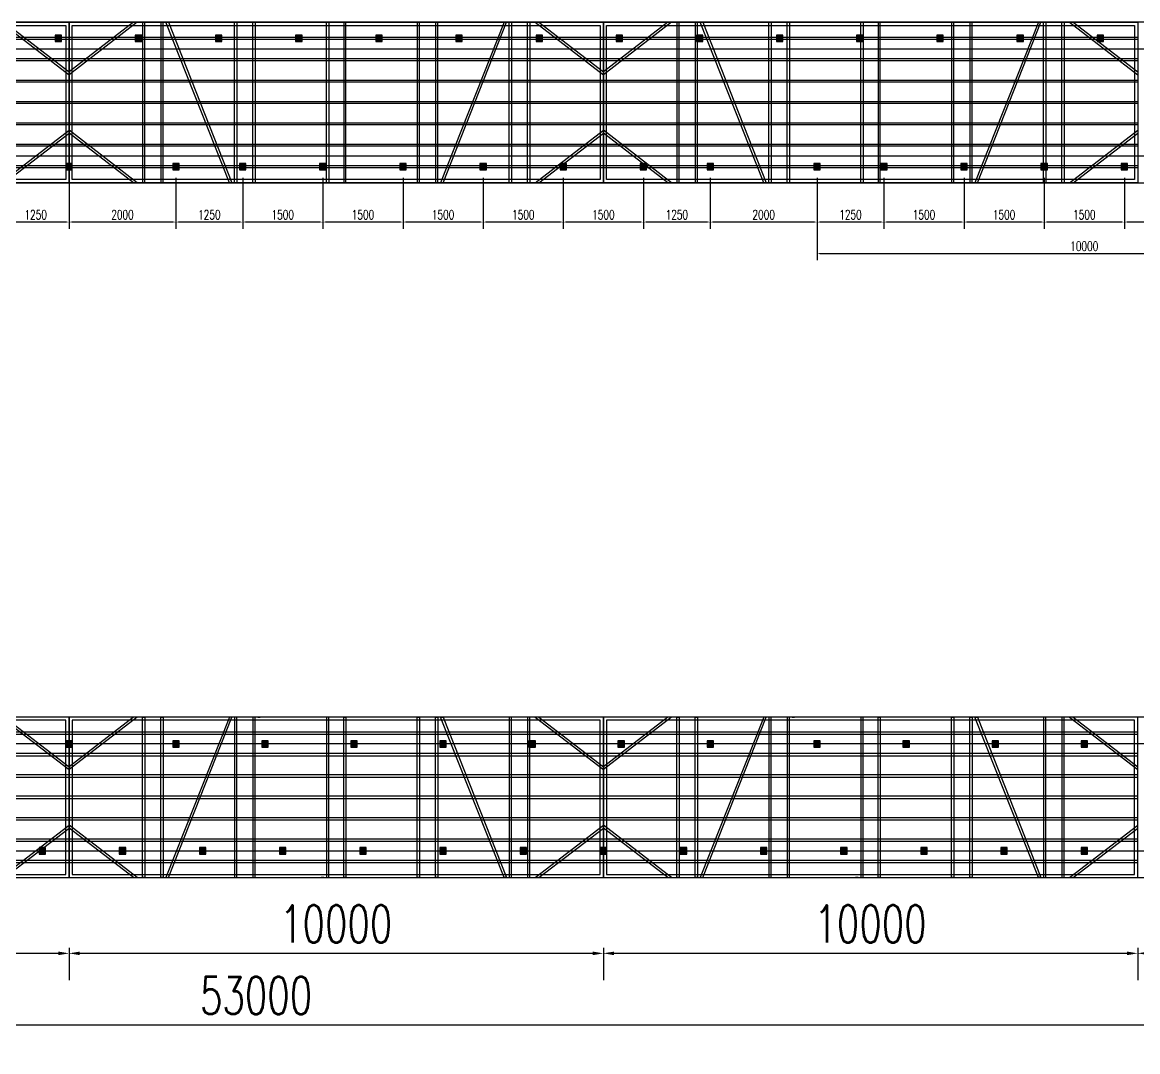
# Model space of a CAD drawing. Header units: millimetres. Extents: x -1546798 to -962116, y 1297493 to 1531173.
# Drawn here: x -1428401 to -1407526, y 1326969 to 1346227 of the extents above; entities that cross this region are included whole.
import ezdxf

# ---------------------------------------------------------------- set-up
doc = ezdxf.new("R2010")
doc.units = ezdxf.units.MM
doc.header["$LTSCALE"] = 10
doc.layers.get('0').update_dxf_attribs({"linetype": 'CONTINUOUS'})
doc.layers.get('DEFPOINTS').update_dxf_attribs({"linetype": 'CONTINUOUS'})
for name, color, linetype in [('W-STEEL_FRAME钢架', 3, 'CONTINUOUS'), ('W-STEEL_KEEL钢龙骨', 5, 'CONTINUOUS'), ('W-WOOD_FLOOR木地板', 30, 'CONTINUOUS')]:
    doc.layers.add(name, color=color, linetype=linetype)
doc.styles.add('STANDARD_T3', font='simplex.shx', dxfattribs={"width": 0.7, "bigfont": 'gbcbig.shx'})
doc.dimstyles.new('W&&200', dxfattribs={"dimtxt": 700, "dimasz": 200, "dimexe": 500, "dimexo": 600, "dimgap": 200, "dimtad": 1, "dimdec": 0, "dimzin": 0, "dimdsep": 46, "dimtxsty": 'STANDARD_T3', "dimcen": 0.09, "dimclrd": 1, "dimclre": 1, "dimclrt": 7, "dimazin": 2, "dimtfac": 1, "dimtdec": 0, "dimtix": 1, "dimtmove": 2, "dimatfit": 3, "dimfxl": 100, "dimtolj": 1, "dimtzin": 0, "dimarcsym": 0})
doc.dimstyles.new('W&&50', dxfattribs={"dimtxt": 175, "dimasz": 50, "dimexe": 125, "dimexo": 150, "dimgap": 50, "dimtad": 1, "dimdec": 0, "dimzin": 0, "dimdsep": 46, "dimtxsty": 'STANDARD_T3', "dimcen": 0.09, "dimclrd": 1, "dimclre": 1, "dimclrt": 7, "dimazin": 2, "dimtfac": 1, "dimtdec": 0, "dimtix": 1, "dimtmove": 2, "dimatfit": 3, "dimfxl": 100, "dimtolj": 1, "dimtzin": 0, "dimarcsym": 0})

# ---------------------------------------------------------------- blocks, each defined once
blk = doc.blocks.new('gj')
at = {"layer": 'W-STEEL_FRAME钢架'}
for p, q in [((0, 3000), (10000, 3000)), ((0, 0), (0, 3000)), ((58, 2942), (9942, 2942)), ((58, 58), (58, 2942)), ((9942, 2942), (9942, 58)), ((10000, 3000), (10000, 0)), ((10000, 0), (0, 0)), ((9942, 58), (58, 58))]:
    blk.add_line(p, q, dxfattribs=at)
at = {"layer": 'W-STEEL_FRAME钢架', "color": 6}
for p, q in [((1277, 3000), (0, 2020)), ((1206, 3000), (0, 2074)), ((1420, 3000), (1377, 3000)), ((1377, 3000), (1377, 0)), ((1420, 0), (1420, 3000)), ((1763, 3000), (1720, 3000)), ((1720, 3000), (1720, 0)), ((1763, 0), (1763, 3000)), ((3001, 0), (1813, 3000)), ((1813, 3000), (1859, 3000)), ((1859, 3000), (3047, 0)), ((3097, 3000), (3140, 3000)), ((3097, 0), (3097, 3000)), ((3140, 3000), (3140, 0)), ((3440, 3000), (3483, 3000)), ((3440, 0), (3440, 3000)), ((3483, 3000), (3483, 0)), ((4767, 3000), (4721, 3000)), ((4817, 3000), (4860, 3000)), ((4817, 0), (4817, 3000)), ((4860, 3000), (4860, 0)), ((5183, 3000), (5140, 3000)), ((5140, 3000), (5140, 0)), ((5183, 0), (5183, 3000)), ((5233, 3000), (5279, 3000)), ((6560, 3000), (6517, 3000)), ((6517, 3000), (6517, 0)), ((6560, 0), (6560, 3000)), ((6903, 3000), (6860, 3000)), ((6860, 3000), (6860, 0)), ((6903, 0), (6903, 3000)), ((8141, 3000), (6953, 0)), ((6999, 0), (8187, 3000)), ((8187, 3000), (8141, 3000)), ((8237, 3000), (8280, 3000)), ((8237, 0), (8237, 3000)), ((8280, 3000), (8280, 0)), ((8580, 3000), (8623, 3000)), ((8580, 0), (8580, 3000)), ((8623, 3000), (8623, 0)), ((8723, 3000), (10000, 2020)), ((8794, 3000), (10000, 2074)), ((1277, 0), (0, 980)), ((1206, 0), (0, 926)), ((8723, 0), (10000, 980)), ((8794, 0), (10000, 926)), ((1377, 0), (1420, 0)), ((1720, 0), (1763, 0)), ((3047, 0), (3001, 0)), ((3140, 0), (3097, 0)), ((3483, 0), (3440, 0)), ((3533, 0), (3579, 0)), ((4860, 0), (4817, 0)), ((5140, 0), (5183, 0)), ((6467, 0), (6421, 0)), ((6517, 0), (6560, 0)), ((6860, 0), (6903, 0)), ((6953, 0), (6999, 0)), ((8280, 0), (8237, 0)), ((8623, 0), (8580, 0))]:
    blk.add_line(p, q, dxfattribs=at)
at = {"layer": 'W-STEEL_KEEL钢龙骨'}
for points in [[(0, 2720), (10000, 2720), (10000, 2680), (0, 2680)], [(0, 2320), (10000, 2320), (10000, 2280), (0, 2280)], [(0, 1920), (10000, 1920), (10000, 1880), (0, 1880)], [(0, 1520), (10000, 1520), (10000, 1480), (0, 1480)], [(0, 1120), (10000, 1120), (10000, 1080), (0, 1080)], [(0, 720), (10000, 720), (10000, 680), (0, 680)], [(0, 320), (10000, 320), (10000, 280), (0, 280)]]:
    blk.add_lwpolyline(points, close=True, dxfattribs=at)
blk = doc.blocks.new('*D209')
at = {"color": 1, "lineweight": -2, "transparency": 16777216}
for p, q in [((-1407526, 1328909), (-1407526, 1328309)), ((-1397526, 1328909), (-1397526, 1328309)), ((-1397726, 1328809), (-1407326, 1328809))]:
    blk.add_line(p, q, dxfattribs=at)
at = {"color": 1, "transparency": 16777216}
for points in [[(-1407326, 1328842), (-1407326, 1328775), (-1407526, 1328809)], [(-1397726, 1328842), (-1397726, 1328775), (-1397526, 1328809)]]:
    blk.add_solid(points, dxfattribs=at)
at = {"layer": 'DEFPOINTS', "color": 0, "transparency": 16777216}
for p in [(-1407526, 1330227), (-1397526, 1330227), (-1407526, 1328809)]:
    blk.add_point(p, dxfattribs=at)
at = {"color": 7, "transparency": 16777216, "insert": (-1402526, 1329359), "char_height": 700, "attachment_point": 5, "style": 'STANDARD_T3'}
blk.add_mtext('\\A1;10000', dxfattribs=at)
blk = doc.blocks.new('*D210')
at = {"color": 1, "lineweight": -2, "transparency": 16777216}
for p, q in [((-1417526, 1328909), (-1417526, 1328309)), ((-1407526, 1328909), (-1407526, 1328309)), ((-1407726, 1328809), (-1417326, 1328809))]:
    blk.add_line(p, q, dxfattribs=at)
at = {"color": 1, "transparency": 16777216}
for points in [[(-1417326, 1328842), (-1417326, 1328775), (-1417526, 1328809)], [(-1407726, 1328842), (-1407726, 1328775), (-1407526, 1328809)]]:
    blk.add_solid(points, dxfattribs=at)
at = {"layer": 'DEFPOINTS', "color": 0, "transparency": 16777216}
for p in [(-1417526, 1330227), (-1407526, 1330227), (-1417526, 1328809)]:
    blk.add_point(p, dxfattribs=at)
at = {"color": 7, "transparency": 16777216, "insert": (-1412526, 1329359), "char_height": 700, "attachment_point": 5, "style": 'STANDARD_T3'}
blk.add_mtext('\\A1;10000', dxfattribs=at)
blk = doc.blocks.new('*D211')
at = {"color": 1, "lineweight": -2, "transparency": 16777216}
for p, q in [((-1427526, 1328909), (-1427526, 1328309)), ((-1417526, 1328909), (-1417526, 1328309)), ((-1417726, 1328809), (-1427326, 1328809))]:
    blk.add_line(p, q, dxfattribs=at)
at = {"color": 1, "transparency": 16777216}
for points in [[(-1427326, 1328842), (-1427326, 1328775), (-1427526, 1328809)], [(-1417726, 1328842), (-1417726, 1328775), (-1417526, 1328809)]]:
    blk.add_solid(points, dxfattribs=at)
at = {"layer": 'DEFPOINTS', "color": 0, "transparency": 16777216}
for p in [(-1427526, 1330227), (-1417526, 1330227), (-1427526, 1328809)]:
    blk.add_point(p, dxfattribs=at)
at = {"color": 7, "transparency": 16777216, "insert": (-1422526, 1329359), "char_height": 700, "attachment_point": 5, "style": 'STANDARD_T3'}
blk.add_mtext('\\A1;10000', dxfattribs=at)
blk = doc.blocks.new('*D212')
at = {"color": 1, "lineweight": -2, "transparency": 16777216}
for p, q in [((-1437526, 1328909), (-1437526, 1328309)), ((-1427526, 1328909), (-1427526, 1328309)), ((-1427726, 1328809), (-1437326, 1328809))]:
    blk.add_line(p, q, dxfattribs=at)
at = {"color": 1, "transparency": 16777216}
for points in [[(-1437326, 1328842), (-1437326, 1328775), (-1437526, 1328809)], [(-1427726, 1328842), (-1427726, 1328775), (-1427526, 1328809)]]:
    blk.add_solid(points, dxfattribs=at)
at = {"layer": 'DEFPOINTS', "color": 0, "transparency": 16777216}
for p in [(-1437526, 1330227), (-1427526, 1330227), (-1437526, 1328809)]:
    blk.add_point(p, dxfattribs=at)
at = {"color": 7, "transparency": 16777216, "insert": (-1432526, 1329359), "char_height": 700, "attachment_point": 5, "style": 'STANDARD_T3'}
blk.add_mtext('\\A1;10000', dxfattribs=at)
blk = doc.blocks.new('*D224')
at = {"color": 1, "lineweight": -2, "transparency": 16777216}
for p, q in [((-1450526, 1327569), (-1450526, 1326969)), ((-1450326, 1327469), (-1397726, 1327469)), ((-1397526, 1327569), (-1397526, 1326969))]:
    blk.add_line(p, q, dxfattribs=at)
at = {"color": 1, "transparency": 16777216}
for points in [[(-1450326, 1327503), (-1450326, 1327436), (-1450526, 1327469)], [(-1397726, 1327503), (-1397726, 1327436), (-1397526, 1327469)]]:
    blk.add_solid(points, dxfattribs=at)
at = {"layer": 'DEFPOINTS', "color": 0, "transparency": 16777216}
for p in [(-1450526, 1328309), (-1397526, 1328309), (-1397526, 1327469)]:
    blk.add_point(p, dxfattribs=at)
at = {"color": 7, "transparency": 16777216, "insert": (-1424026, 1328019), "char_height": 700, "attachment_point": 5, "style": 'STANDARD_T3'}
blk.add_mtext('\\A1;53000', dxfattribs=at)
blk = doc.blocks.new('2')
h = blk.add_hatch(color=6)
h.dxf.hatch_style = 1
h.paths.add_polyline_path([(-10, -10), (110, -10), (110, 110), (-10, 110)])
blk.add_lwpolyline([(-10, -10), (110, -10), (110, 110), (-10, 110)], close=True)
blk = doc.blocks.new('*U848')
at = {"layer": 'W-WOOD_FLOOR木地板', "color": 6}
blk.add_blockref('2', (-50, -50), dxfattribs=at)
blk = doc.blocks.new('*U849')
at = {"layer": 'W-STEEL_FRAME钢架', "color": 0, "linetype": 'ByBlock', "lineweight": -2, "transparency": 16777216}
for p in [(21000, 0), (22500, 0), (24000, 0), (25500, 0), (27000, 0), (28500, 0), (30000, 0), (31500, 0), (33000, 0), (34500, 0), (36000, 0), (37500, 0), (39000, 0), (40500, 0)]:
    blk.add_blockref('*U848', p, dxfattribs=at)
blk = doc.blocks.new('*D885')
at = {"layer": 'DEFPOINTS', "color": 0, "transparency": 16777216}
for p in [(-1413526, 1342966), (-1403526, 1342966), (-1403526, 1341900)]:
    blk.add_point(p, dxfattribs=at)
at = {"layer": 'W-STEEL_FRAME钢架', "color": 1, "lineweight": -2, "transparency": 16777216}
for p, q in [((-1413526, 1342816), (-1413526, 1341775)), ((-1403526, 1342816), (-1403526, 1341775)), ((-1413476, 1341900), (-1403576, 1341900))]:
    blk.add_line(p, q, dxfattribs=at)
at = {"layer": 'W-STEEL_FRAME钢架', "color": 1, "transparency": 16777216}
for points in [[(-1413476, 1341909), (-1413476, 1341892), (-1413526, 1341900)], [(-1403576, 1341909), (-1403576, 1341892), (-1403526, 1341900)]]:
    blk.add_solid(points, dxfattribs=at)
at = {"layer": 'W-STEEL_FRAME钢架', "color": 7, "transparency": 16777216, "insert": (-1408526, 1342038), "char_height": 175, "attachment_point": 5, "style": 'STANDARD_T3'}
blk.add_mtext('\\A1;10000', dxfattribs=at)
blk = doc.blocks.new('*D890')
at = {"layer": 'DEFPOINTS', "color": 0, "transparency": 16777216}
for p in [(-1407776, 1343467), (-1406276, 1343467), (-1407776, 1342490)]:
    blk.add_point(p, dxfattribs=at)
at = {"layer": 'W-STEEL_FRAME钢架', "color": 1, "lineweight": -2, "transparency": 16777216}
for p, q in [((-1407776, 1343317), (-1407776, 1342365)), ((-1406276, 1343317), (-1406276, 1342365)), ((-1406326, 1342490), (-1407726, 1342490))]:
    blk.add_line(p, q, dxfattribs=at)
at = {"layer": 'W-STEEL_FRAME钢架', "color": 1, "transparency": 16777216}
for points in [[(-1407726, 1342498), (-1407726, 1342482), (-1407776, 1342490)], [(-1406326, 1342498), (-1406326, 1342482), (-1406276, 1342490)]]:
    blk.add_solid(points, dxfattribs=at)
at = {"layer": 'W-STEEL_FRAME钢架', "color": 7, "transparency": 16777216, "insert": (-1407026, 1342628), "char_height": 175, "attachment_point": 5, "style": 'STANDARD_T3'}
blk.add_mtext('\\A1;1500', dxfattribs=at)
blk = doc.blocks.new('*D891')
at = {"layer": 'DEFPOINTS', "color": 0, "transparency": 16777216}
for p in [(-1409276, 1343467), (-1407776, 1343467), (-1409276, 1342490)]:
    blk.add_point(p, dxfattribs=at)
at = {"layer": 'W-STEEL_FRAME钢架', "color": 1, "lineweight": -2, "transparency": 16777216}
for p, q in [((-1409276, 1343317), (-1409276, 1342365)), ((-1407776, 1343317), (-1407776, 1342365)), ((-1407826, 1342490), (-1409226, 1342490))]:
    blk.add_line(p, q, dxfattribs=at)
at = {"layer": 'W-STEEL_FRAME钢架', "color": 1, "transparency": 16777216}
for points in [[(-1409226, 1342498), (-1409226, 1342482), (-1409276, 1342490)], [(-1407826, 1342498), (-1407826, 1342482), (-1407776, 1342490)]]:
    blk.add_solid(points, dxfattribs=at)
at = {"layer": 'W-STEEL_FRAME钢架', "color": 7, "transparency": 16777216, "insert": (-1408526, 1342628), "char_height": 175, "attachment_point": 5, "style": 'STANDARD_T3'}
blk.add_mtext('\\A1;1500', dxfattribs=at)
blk = doc.blocks.new('*D892')
at = {"layer": 'DEFPOINTS', "color": 0, "transparency": 16777216}
for p in [(-1410776, 1343467), (-1409276, 1343467), (-1410776, 1342490)]:
    blk.add_point(p, dxfattribs=at)
at = {"layer": 'W-STEEL_FRAME钢架', "color": 1, "lineweight": -2, "transparency": 16777216}
for p, q in [((-1410776, 1343317), (-1410776, 1342365)), ((-1409276, 1343317), (-1409276, 1342365)), ((-1409326, 1342490), (-1410726, 1342490))]:
    blk.add_line(p, q, dxfattribs=at)
at = {"layer": 'W-STEEL_FRAME钢架', "color": 1, "transparency": 16777216}
for points in [[(-1410726, 1342498), (-1410726, 1342482), (-1410776, 1342490)], [(-1409326, 1342498), (-1409326, 1342482), (-1409276, 1342490)]]:
    blk.add_solid(points, dxfattribs=at)
at = {"layer": 'W-STEEL_FRAME钢架', "color": 7, "transparency": 16777216, "insert": (-1410026, 1342628), "char_height": 175, "attachment_point": 5, "style": 'STANDARD_T3'}
blk.add_mtext('\\A1;1500', dxfattribs=at)
blk = doc.blocks.new('*D893')
at = {"layer": 'DEFPOINTS', "color": 0, "transparency": 16777216}
for p in [(-1412276, 1343467), (-1410776, 1343467), (-1412276, 1342490)]:
    blk.add_point(p, dxfattribs=at)
at = {"layer": 'W-STEEL_FRAME钢架', "color": 1, "lineweight": -2, "transparency": 16777216}
for p, q in [((-1412276, 1343317), (-1412276, 1342365)), ((-1410776, 1343317), (-1410776, 1342365)), ((-1410826, 1342490), (-1412226, 1342490))]:
    blk.add_line(p, q, dxfattribs=at)
at = {"layer": 'W-STEEL_FRAME钢架', "color": 1, "transparency": 16777216}
for points in [[(-1412226, 1342498), (-1412226, 1342482), (-1412276, 1342490)], [(-1410826, 1342498), (-1410826, 1342482), (-1410776, 1342490)]]:
    blk.add_solid(points, dxfattribs=at)
at = {"layer": 'W-STEEL_FRAME钢架', "color": 7, "transparency": 16777216, "insert": (-1411526, 1342628), "char_height": 175, "attachment_point": 5, "style": 'STANDARD_T3'}
blk.add_mtext('\\A1;1500', dxfattribs=at)
blk = doc.blocks.new('*D894')
at = {"layer": 'DEFPOINTS', "color": 0, "transparency": 16777216}
for p in [(-1413526, 1343467), (-1412276, 1343467), (-1413526, 1342490)]:
    blk.add_point(p, dxfattribs=at)
at = {"layer": 'W-STEEL_FRAME钢架', "color": 1, "lineweight": -2, "transparency": 16777216}
for p, q in [((-1413526, 1343317), (-1413526, 1342365)), ((-1412276, 1343317), (-1412276, 1342365)), ((-1412326, 1342490), (-1413476, 1342490))]:
    blk.add_line(p, q, dxfattribs=at)
at = {"layer": 'W-STEEL_FRAME钢架', "color": 1, "transparency": 16777216}
for points in [[(-1413476, 1342498), (-1413476, 1342482), (-1413526, 1342490)], [(-1412326, 1342498), (-1412326, 1342482), (-1412276, 1342490)]]:
    blk.add_solid(points, dxfattribs=at)
at = {"layer": 'W-STEEL_FRAME钢架', "color": 7, "transparency": 16777216, "insert": (-1412901, 1342628), "char_height": 175, "attachment_point": 5, "style": 'STANDARD_T3'}
blk.add_mtext('\\A1;1250', dxfattribs=at)
blk = doc.blocks.new('*D895')
at = {"layer": 'DEFPOINTS', "color": 0, "transparency": 16777216}
for p in [(-1415526, 1343467), (-1413526, 1343467), (-1415526, 1342490)]:
    blk.add_point(p, dxfattribs=at)
at = {"layer": 'W-STEEL_FRAME钢架', "color": 1, "lineweight": -2, "transparency": 16777216}
for p, q in [((-1415526, 1343317), (-1415526, 1342365)), ((-1413526, 1343317), (-1413526, 1342365)), ((-1413576, 1342490), (-1415476, 1342490))]:
    blk.add_line(p, q, dxfattribs=at)
at = {"layer": 'W-STEEL_FRAME钢架', "color": 1, "transparency": 16777216}
for points in [[(-1415476, 1342498), (-1415476, 1342482), (-1415526, 1342490)], [(-1413576, 1342498), (-1413576, 1342482), (-1413526, 1342490)]]:
    blk.add_solid(points, dxfattribs=at)
at = {"layer": 'W-STEEL_FRAME钢架', "color": 7, "transparency": 16777216, "insert": (-1414526, 1342628), "char_height": 175, "attachment_point": 5, "style": 'STANDARD_T3'}
blk.add_mtext('\\A1;2000', dxfattribs=at)
blk = doc.blocks.new('*D896')
at = {"layer": 'DEFPOINTS', "color": 0, "transparency": 16777216}
for p in [(-1416776, 1343467), (-1415526, 1343467), (-1416776, 1342490)]:
    blk.add_point(p, dxfattribs=at)
at = {"layer": 'W-STEEL_FRAME钢架', "color": 1, "lineweight": -2, "transparency": 16777216}
for p, q in [((-1416776, 1343317), (-1416776, 1342365)), ((-1415526, 1343317), (-1415526, 1342365)), ((-1415576, 1342490), (-1416726, 1342490))]:
    blk.add_line(p, q, dxfattribs=at)
at = {"layer": 'W-STEEL_FRAME钢架', "color": 1, "transparency": 16777216}
for points in [[(-1416726, 1342498), (-1416726, 1342482), (-1416776, 1342490)], [(-1415576, 1342498), (-1415576, 1342482), (-1415526, 1342490)]]:
    blk.add_solid(points, dxfattribs=at)
at = {"layer": 'W-STEEL_FRAME钢架', "color": 7, "transparency": 16777216, "insert": (-1416151, 1342628), "char_height": 175, "attachment_point": 5, "style": 'STANDARD_T3'}
blk.add_mtext('\\A1;1250', dxfattribs=at)
blk = doc.blocks.new('*D897')
at = {"layer": 'DEFPOINTS', "color": 0, "transparency": 16777216}
for p in [(-1418276, 1343467), (-1416776, 1343467), (-1418276, 1342490)]:
    blk.add_point(p, dxfattribs=at)
at = {"layer": 'W-STEEL_FRAME钢架', "color": 1, "lineweight": -2, "transparency": 16777216}
for p, q in [((-1418276, 1343317), (-1418276, 1342365)), ((-1416776, 1343317), (-1416776, 1342365)), ((-1416826, 1342490), (-1418226, 1342490))]:
    blk.add_line(p, q, dxfattribs=at)
at = {"layer": 'W-STEEL_FRAME钢架', "color": 1, "transparency": 16777216}
for points in [[(-1418226, 1342498), (-1418226, 1342482), (-1418276, 1342490)], [(-1416826, 1342498), (-1416826, 1342482), (-1416776, 1342490)]]:
    blk.add_solid(points, dxfattribs=at)
at = {"layer": 'W-STEEL_FRAME钢架', "color": 7, "transparency": 16777216, "insert": (-1417526, 1342628), "char_height": 175, "attachment_point": 5, "style": 'STANDARD_T3'}
blk.add_mtext('\\A1;1500', dxfattribs=at)
blk = doc.blocks.new('*D898')
at = {"layer": 'DEFPOINTS', "color": 0, "transparency": 16777216}
for p in [(-1419776, 1343467), (-1418276, 1343467), (-1419776, 1342490)]:
    blk.add_point(p, dxfattribs=at)
at = {"layer": 'W-STEEL_FRAME钢架', "color": 1, "lineweight": -2, "transparency": 16777216}
for p, q in [((-1419776, 1343317), (-1419776, 1342365)), ((-1418276, 1343317), (-1418276, 1342365)), ((-1418326, 1342490), (-1419726, 1342490))]:
    blk.add_line(p, q, dxfattribs=at)
at = {"layer": 'W-STEEL_FRAME钢架', "color": 1, "transparency": 16777216}
for points in [[(-1419726, 1342498), (-1419726, 1342482), (-1419776, 1342490)], [(-1418326, 1342498), (-1418326, 1342482), (-1418276, 1342490)]]:
    blk.add_solid(points, dxfattribs=at)
at = {"layer": 'W-STEEL_FRAME钢架', "color": 7, "transparency": 16777216, "insert": (-1419026, 1342628), "char_height": 175, "attachment_point": 5, "style": 'STANDARD_T3'}
blk.add_mtext('\\A1;1500', dxfattribs=at)
blk = doc.blocks.new('*D899')
at = {"layer": 'DEFPOINTS', "color": 0, "transparency": 16777216}
for p in [(-1421276, 1343467), (-1419776, 1343467), (-1421276, 1342490)]:
    blk.add_point(p, dxfattribs=at)
at = {"layer": 'W-STEEL_FRAME钢架', "color": 1, "lineweight": -2, "transparency": 16777216}
for p, q in [((-1421276, 1343317), (-1421276, 1342365)), ((-1419776, 1343317), (-1419776, 1342365)), ((-1419826, 1342490), (-1421226, 1342490))]:
    blk.add_line(p, q, dxfattribs=at)
at = {"layer": 'W-STEEL_FRAME钢架', "color": 1, "transparency": 16777216}
for points in [[(-1421226, 1342498), (-1421226, 1342482), (-1421276, 1342490)], [(-1419826, 1342498), (-1419826, 1342482), (-1419776, 1342490)]]:
    blk.add_solid(points, dxfattribs=at)
at = {"layer": 'W-STEEL_FRAME钢架', "color": 7, "transparency": 16777216, "insert": (-1420526, 1342628), "char_height": 175, "attachment_point": 5, "style": 'STANDARD_T3'}
blk.add_mtext('\\A1;1500', dxfattribs=at)
blk = doc.blocks.new('*D900')
at = {"layer": 'DEFPOINTS', "color": 0, "transparency": 16777216}
for p in [(-1422776, 1343467), (-1421276, 1343467), (-1422776, 1342490)]:
    blk.add_point(p, dxfattribs=at)
at = {"layer": 'W-STEEL_FRAME钢架', "color": 1, "lineweight": -2, "transparency": 16777216}
for p, q in [((-1422776, 1343317), (-1422776, 1342365)), ((-1421276, 1343317), (-1421276, 1342365)), ((-1421326, 1342490), (-1422726, 1342490))]:
    blk.add_line(p, q, dxfattribs=at)
at = {"layer": 'W-STEEL_FRAME钢架', "color": 1, "transparency": 16777216}
for points in [[(-1422726, 1342498), (-1422726, 1342482), (-1422776, 1342490)], [(-1421326, 1342498), (-1421326, 1342482), (-1421276, 1342490)]]:
    blk.add_solid(points, dxfattribs=at)
at = {"layer": 'W-STEEL_FRAME钢架', "color": 7, "transparency": 16777216, "insert": (-1422026, 1342628), "char_height": 175, "attachment_point": 5, "style": 'STANDARD_T3'}
blk.add_mtext('\\A1;1500', dxfattribs=at)
blk = doc.blocks.new('*D901')
at = {"layer": 'DEFPOINTS', "color": 0, "transparency": 16777216}
for p in [(-1424276, 1343467), (-1422776, 1343467), (-1424276, 1342490)]:
    blk.add_point(p, dxfattribs=at)
at = {"layer": 'W-STEEL_FRAME钢架', "color": 1, "lineweight": -2, "transparency": 16777216}
for p, q in [((-1424276, 1343317), (-1424276, 1342365)), ((-1422776, 1343317), (-1422776, 1342365)), ((-1422826, 1342490), (-1424226, 1342490))]:
    blk.add_line(p, q, dxfattribs=at)
at = {"layer": 'W-STEEL_FRAME钢架', "color": 1, "transparency": 16777216}
for points in [[(-1424226, 1342498), (-1424226, 1342482), (-1424276, 1342490)], [(-1422826, 1342498), (-1422826, 1342482), (-1422776, 1342490)]]:
    blk.add_solid(points, dxfattribs=at)
at = {"layer": 'W-STEEL_FRAME钢架', "color": 7, "transparency": 16777216, "insert": (-1423526, 1342628), "char_height": 175, "attachment_point": 5, "style": 'STANDARD_T3'}
blk.add_mtext('\\A1;1500', dxfattribs=at)
blk = doc.blocks.new('*D902')
at = {"layer": 'DEFPOINTS', "color": 0, "transparency": 16777216}
for p in [(-1425526, 1343467), (-1424276, 1343467), (-1425526, 1342490)]:
    blk.add_point(p, dxfattribs=at)
at = {"layer": 'W-STEEL_FRAME钢架', "color": 1, "lineweight": -2, "transparency": 16777216}
for p, q in [((-1425526, 1343317), (-1425526, 1342365)), ((-1424276, 1343317), (-1424276, 1342365)), ((-1424326, 1342490), (-1425476, 1342490))]:
    blk.add_line(p, q, dxfattribs=at)
at = {"layer": 'W-STEEL_FRAME钢架', "color": 1, "transparency": 16777216}
for points in [[(-1425476, 1342498), (-1425476, 1342482), (-1425526, 1342490)], [(-1424326, 1342498), (-1424326, 1342482), (-1424276, 1342490)]]:
    blk.add_solid(points, dxfattribs=at)
at = {"layer": 'W-STEEL_FRAME钢架', "color": 7, "transparency": 16777216, "insert": (-1424901, 1342628), "char_height": 175, "attachment_point": 5, "style": 'STANDARD_T3'}
blk.add_mtext('\\A1;1250', dxfattribs=at)
blk = doc.blocks.new('*D903')
at = {"layer": 'DEFPOINTS', "color": 0, "transparency": 16777216}
for p in [(-1427526, 1343467), (-1425526, 1343467), (-1427526, 1342490)]:
    blk.add_point(p, dxfattribs=at)
at = {"layer": 'W-STEEL_FRAME钢架', "color": 1, "lineweight": -2, "transparency": 16777216}
for p, q in [((-1427526, 1343317), (-1427526, 1342365)), ((-1425526, 1343317), (-1425526, 1342365)), ((-1425576, 1342490), (-1427476, 1342490))]:
    blk.add_line(p, q, dxfattribs=at)
at = {"layer": 'W-STEEL_FRAME钢架', "color": 1, "transparency": 16777216}
for points in [[(-1427476, 1342498), (-1427476, 1342482), (-1427526, 1342490)], [(-1425576, 1342498), (-1425576, 1342482), (-1425526, 1342490)]]:
    blk.add_solid(points, dxfattribs=at)
at = {"layer": 'W-STEEL_FRAME钢架', "color": 7, "transparency": 16777216, "insert": (-1426526, 1342628), "char_height": 175, "attachment_point": 5, "style": 'STANDARD_T3'}
blk.add_mtext('\\A1;2000', dxfattribs=at)
blk = doc.blocks.new('*D904')
at = {"layer": 'DEFPOINTS', "color": 0, "transparency": 16777216}
for p in [(-1428776, 1343467), (-1427526, 1343467), (-1428776, 1342490)]:
    blk.add_point(p, dxfattribs=at)
at = {"layer": 'W-STEEL_FRAME钢架', "color": 1, "lineweight": -2, "transparency": 16777216}
for p, q in [((-1428776, 1343317), (-1428776, 1342365)), ((-1427526, 1343317), (-1427526, 1342365)), ((-1427576, 1342490), (-1428726, 1342490))]:
    blk.add_line(p, q, dxfattribs=at)
at = {"layer": 'W-STEEL_FRAME钢架', "color": 1, "transparency": 16777216}
for points in [[(-1428726, 1342498), (-1428726, 1342482), (-1428776, 1342490)], [(-1427576, 1342498), (-1427576, 1342482), (-1427526, 1342490)]]:
    blk.add_solid(points, dxfattribs=at)
at = {"layer": 'W-STEEL_FRAME钢架', "color": 7, "transparency": 16777216, "insert": (-1428151, 1342628), "char_height": 175, "attachment_point": 5, "style": 'STANDARD_T3'}
blk.add_mtext('\\A1;1250', dxfattribs=at)

msp = doc.modelspace()

# ---------------------------------------------------------------- linework, layer by layer
at = {"layer": 'W-WOOD_FLOOR木地板'}
msp.add_lwpolyline([(-1453526.2, 1339726.8), (-1453526.2, 1336726.8), (-1450526.2, 1336726.8), (-1450526.2, 1330226.8), (-1447526.2, 1330226.8), (-1397526.2, 1330226.8), (-1397526.2, 1333226.8), (-1447526.2, 1333226.8), (-1447526.2, 1343226.8), (-1397526.2, 1343226.8), (-1397526.2, 1346226.8), (-1447526.2, 1346226.8), (-1450526.2, 1346226.8), (-1450526.2, 1339726.8), (-1453526.2, 1339726.8)], dxfattribs=at)
at = {"layer": 'W-WOOD_FLOOR木地板', "color": 6}
msp.add_lwpolyline([(-1453526.2, 1337226.8), (-1450026.2, 1337226.8), (-1450026.2, 1330726.8), (-1448026.2, 1330726.8), (-1398026.2, 1330726.8), (-1398026.2, 1332726.8), (-1448026.2, 1332726.8), (-1448026.2, 1343726.8), (-1398026.2, 1343726.8), (-1398026.2, 1345726.8), (-1448026.2, 1345726.8), (-1450026.2, 1345726.8), (-1450026.2, 1339226.8), (-1453526.2, 1339226.8)], dxfattribs=at)

# ---------------------------------------------------------------- block references
for p in [(-1437526.2, 1343226.8), (-1427526.2, 1343226.8), (-1417526.2, 1343226.8)]:
    msp.add_blockref('gj', p)
at = {"xscale": -1, "rotation": 180}
for p in [(-1437526.2, 1333226.8), (-1427526.2, 1333226.8), (-1417526.2, 1333226.8)]:
    msp.add_blockref('gj', p, dxfattribs=at)
at = {"layer": 'W-STEEL_FRAME钢架', "color": 0}
msp.add_blockref('*U849', (-1448726.2, 1345926.8), dxfattribs=at)
at = {"layer": 'W-WOOD_FLOOR木地板', "color": 6}
for p in [(-1427576.2, 1343476.8), (-1425576.2, 1343476.8), (-1424326.2, 1343476.8), (-1422826.2, 1343476.8), (-1421326.2, 1343476.8), (-1419826.2, 1343476.8), (-1418326.2, 1343476.8), (-1416826.2, 1343476.8), (-1415576.2, 1343476.8), (-1413576.2, 1343476.8), (-1412326.2, 1343476.8), (-1410826.2, 1343476.8), (-1409326.2, 1343476.8), (-1407826.2, 1343476.8), (-1427576.2, 1332676.8), (-1425576.2, 1332676.8), (-1423909.5, 1332676.8), (-1422242.8, 1332676.8), (-1420576.2, 1332676.8), (-1418909.5, 1332676.8), (-1417242.8, 1332676.8), (-1415576.2, 1332676.8), (-1413576.2, 1332676.8), (-1411909.5, 1332676.8), (-1410242.8, 1332676.8), (-1408576.2, 1332676.8), (-1428076.2, 1330676.8), (-1426576.2, 1330676.8), (-1425076.2, 1330676.8), (-1423576.2, 1330676.8), (-1422076.2, 1330676.8), (-1420576.2, 1330676.8), (-1419076.2, 1330676.8), (-1417576.2, 1330676.8), (-1416076.2, 1330676.8), (-1414576.2, 1330676.8), (-1413076.2, 1330676.8), (-1411576.2, 1330676.8), (-1410076.2, 1330676.8), (-1408576.2, 1330676.8)]:
    msp.add_blockref('2', p, dxfattribs=at)

# ---------------------------------------------------------------- dimensions: what is measured, and where the dimension line sits
for base, p1, p2, picture, middle in [((-1437526.2, 1328808.7), (-1427526.2, 1330226.8), (-1437526.2, 1330226.8), '*D212', (-1432526.2, 1329358.7)), ((-1427526.2, 1328808.7), (-1417526.2, 1330226.8), (-1427526.2, 1330226.8), '*D211', (-1422526.2, 1329358.7)), ((-1417526.2, 1328808.7), (-1407526.2, 1330226.8), (-1417526.2, 1330226.8), '*D210', (-1412526.2, 1329358.7)), ((-1407526.2, 1328808.7), (-1397526.2, 1330226.8), (-1407526.2, 1330226.8), '*D209', (-1402526.2, 1329358.7)), ((-1397526.2, 1327469.2), (-1450526.2, 1328308.7), (-1397526.2, 1328308.7), '*D224', (-1424026.2, 1328019.2))]:
    dim = msp.add_linear_dim(base=base, p1=p1, p2=p2, dimstyle='W&&200', override={"dimfxlon": 1})
    dim.commit()
    dim.dimension.update_dxf_attribs({"geometry": picture, "text_midpoint": middle})
at = {"layer": 'W-STEEL_FRAME钢架', "color": 0}
for base, p1, p2, picture, middle in [((-1428776.2, 1342490), (-1427526.2, 1343466.8), (-1428776.2, 1343466.8), '*D904', (-1428151.2, 1342627.5)), ((-1427526.2, 1342490), (-1425526.2, 1343466.8), (-1427526.2, 1343466.8), '*D903', (-1426526.2, 1342627.5)), ((-1425526.2, 1342490), (-1424276.2, 1343466.8), (-1425526.2, 1343466.8), '*D902', (-1424901.2, 1342627.5)), ((-1424276.2, 1342490), (-1422776.2, 1343466.8), (-1424276.2, 1343466.8), '*D901', (-1423526.2, 1342627.5)), ((-1422776.2, 1342490), (-1421276.2, 1343466.8), (-1422776.2, 1343466.8), '*D900', (-1422026.2, 1342627.5)), ((-1421276.2, 1342490), (-1419776.2, 1343466.8), (-1421276.2, 1343466.8), '*D899', (-1420526.2, 1342627.5)), ((-1419776.2, 1342490), (-1418276.2, 1343466.8), (-1419776.2, 1343466.8), '*D898', (-1419026.2, 1342627.5)), ((-1418276.2, 1342490), (-1416776.2, 1343466.8), (-1418276.2, 1343466.8), '*D897', (-1417526.2, 1342627.5)), ((-1416776.2, 1342490), (-1415526.2, 1343466.8), (-1416776.2, 1343466.8), '*D896', (-1416151.2, 1342627.5)), ((-1415526.2, 1342490), (-1413526.2, 1343466.8), (-1415526.2, 1343466.8), '*D895', (-1414526.2, 1342627.5)), ((-1413526.2, 1342490), (-1412276.2, 1343466.8), (-1413526.2, 1343466.8), '*D894', (-1412901.2, 1342627.5)), ((-1412276.2, 1342490), (-1410776.2, 1343466.8), (-1412276.2, 1343466.8), '*D893', (-1411526.2, 1342627.5)), ((-1410776.2, 1342490), (-1409276.2, 1343466.8), (-1410776.2, 1343466.8), '*D892', (-1410026.2, 1342627.5)), ((-1409276.2, 1342490), (-1407776.2, 1343466.8), (-1409276.2, 1343466.8), '*D891', (-1408526.2, 1342627.5)), ((-1407776.2, 1342490), (-1406276.2, 1343466.8), (-1407776.2, 1343466.8), '*D890', (-1407026.2, 1342627.5)), ((-1403526.2, 1341900.2), (-1413526.2, 1342966.4), (-1403526.2, 1342966.4), '*D885', (-1408526.2, 1342037.7))]:
    dim = msp.add_linear_dim(base=base, p1=p1, p2=p2, dimstyle='W&&50', dxfattribs=at)
    dim.commit()
    dim.dimension.update_dxf_attribs({"geometry": picture, "text_midpoint": middle})

doc.saveas('drawing.dxf')
